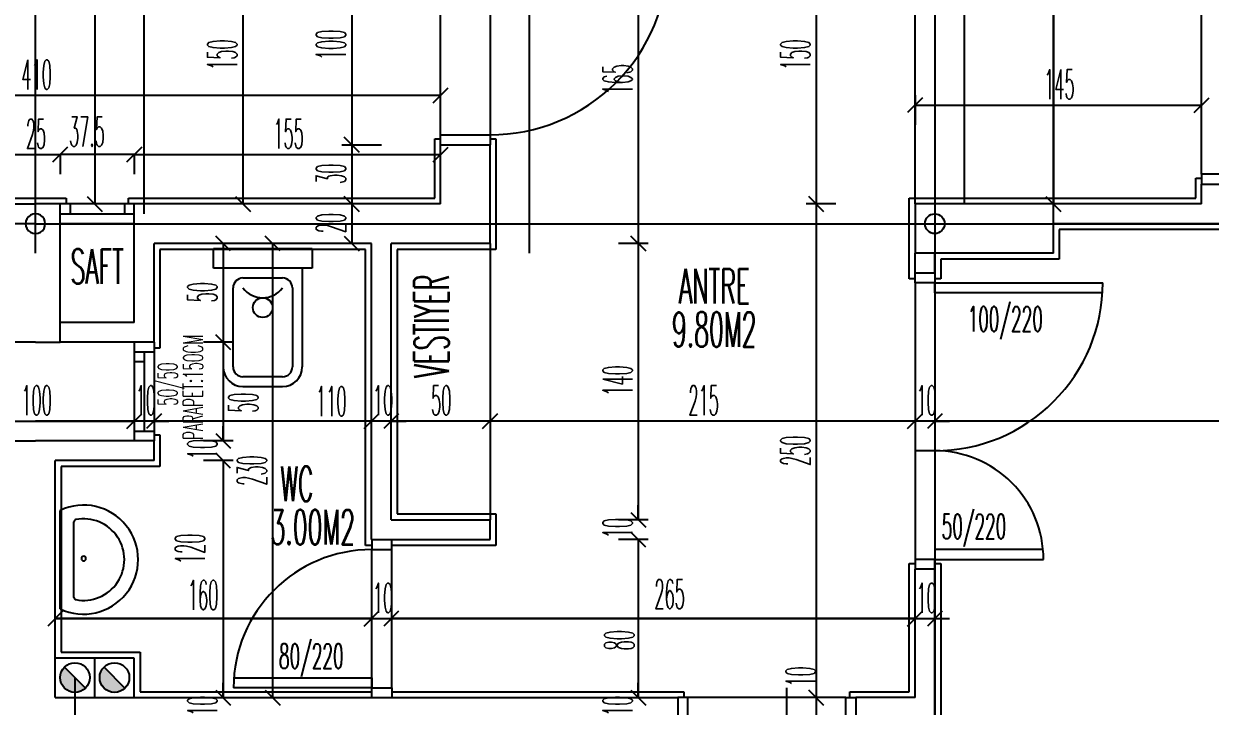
# Model space of a CAD drawing. Extents: x 78 to 306, y -397 to 18.
# Drawn here: x 272.696 to 272.816, y -396.6604 to -396.5913 of the extents above; entities that cross this region are included whole.
import ezdxf

# ---------------------------------------------------------------- set-up
doc = ezdxf.new("R2010")
doc.units = 0
doc.header["$LTSCALE"] = 0.5
doc.header["$MEASUREMENT"] = 0
doc.linetypes.add('DASHDOT2', pattern=[0.5, 0.25, -0.125, 0, -0.125])
doc.linetypes.add('DOT2', pattern=[0.125, 0, -0.125])
doc.layers.get('0').update_dxf_attribs({"linetype": 'CONTINUOUS'})
for name, color, linetype in [('AKS', 5, 'DASHDOT2'), ('ASHADE', 7, 'CONTINUOUS'), ('DUVAR', 6, 'CONTINUOUS'), ('IZDUSUM', 2, 'DOT2'), ('KAPI', 1, 'CONTINUOUS'), ('KOLON', 4, 'CONTINUOUS'), ('MERDIVEN', 3, 'CONTINUOUS'), ('OLCU', 31, 'CONTINUOUS'), ('SIVA', 7, 'CONTINUOUS'), ('TEFRIS', 11, 'CONTINUOUS')]:
    doc.layers.add(name, color=color, linetype=linetype)
doc.styles.add('ICMEKAN', font='romans.shx', dxfattribs={"width": 0.55, "height": 0.2})
doc.styles.add('OLCU', font='romans.shx', dxfattribs={"width": 0.6, "height": 0.125})
doc.styles.add('OLCUIC', font='ROMANS.SHX', dxfattribs={"width": 0.4, "height": 0.15})

msp = doc.modelspace()

# ---------------------------------------------------------------- hatches: boundary and pattern name
at = {"layer": 'MERDIVEN'}
for points in [[(272.7022046021038, -396.6585907255919), (272.7000832817602, -396.6564694052483, 0.1989123673796376), (272.6996439419321, -396.6575300654201, 0.6681786379193642)], [(272.7062046021038, -396.6585907255915), (272.7040832817602, -396.6564694052479, 0.1989123673796376), (272.703643941932, -396.6575300654197, 0.6681786379193642)]]:
    msp.add_hatch(color=256, dxfattribs=at).paths.add_polyline_path(points)

# ---------------------------------------------------------------- linework, layer by layer
at = {"color": 0, "linetype": 'ByBlock'}
for p, q in [((272.737393941935, -396.5993098737721), (272.738893941935, -396.5978098737721)), ((272.786893941935, -396.5988098737721), (272.785393941935, -396.6003098737721)), ((272.814393941935, -396.6003098737721), (272.815893941935, -396.5988098737721)), ((272.729893941935, -396.6043098737721), (272.728393941935, -396.6028098737721)), ((272.728393941935, -396.6028098737721), (272.729893941935, -396.6043098737721)), ((272.7003939419353, -396.6038098737721), (272.6988939419353, -396.6053098737721)), ((272.6988939419353, -396.6053098737721), (272.7003939419353, -396.6038098737721)), ((272.7063939419353, -396.6053098737721), (272.7078939419353, -396.6038098737721)), ((272.707893941935, -396.6038098737721), (272.706393941935, -396.6053098737721)), ((272.737393941935, -396.6053098737721), (272.738893941935, -396.6038098737721)), ((272.702393941935, -396.6088098737721), (272.703893941935, -396.6103098737721)), ((272.717393941935, -396.6088098737721), (272.718893941935, -396.6103098737721)), ((272.729893941935, -396.6103098737721), (272.728393941935, -396.6088098737721)), ((272.728393941935, -396.6088098737721), (272.729893941935, -396.6103098737721)), ((272.776893941935, -396.6103098737721), (272.775393941935, -396.6088098737721)), ((272.775393941935, -396.6088098737721), (272.776893941935, -396.6103098737721)), ((272.799393941935, -396.6088098737721), (272.800893941935, -396.6103098737721)), ((272.799393941935, -396.6088098737721), (272.800893941935, -396.6103098737721)), ((272.716893941935, -396.6143098737721), (272.715393941935, -396.6128098737721)), ((272.721893941935, -396.6143098737721), (272.720393941935, -396.6128098737721)), ((272.728393941935, -396.6128098737721), (272.729893941935, -396.6143098737721)), ((272.758893941935, -396.6143098737721), (272.757393941935, -396.6128098737721)), ((272.757393941935, -396.6128098737721), (272.758893941935, -396.6143098737721)), ((272.716893941935, -396.6243098737721), (272.715393941935, -396.6228098737721)), ((272.715393941935, -396.6228098737721), (272.716893941935, -396.6243098737721)), ((272.706393941935, -396.6323098737721), (272.707893941935, -396.6308098737721)), ((272.706393941935, -396.6323098737721), (272.707893941935, -396.6308098737721)), ((272.709893941935, -396.6308098737721), (272.708393941935, -396.6323098737721)), ((272.709893941935, -396.6308098737721), (272.708393941935, -396.6323098737721)), ((272.730393941935, -396.6323098737721), (272.731893941935, -396.6308098737721)), ((272.730393941935, -396.6323098737721), (272.731893941935, -396.6308098737721)), ((272.733893941935, -396.6308098737721), (272.732393941935, -396.6323098737721)), ((272.733893941935, -396.6308098737721), (272.732393941935, -396.6323098737721)), ((272.742393941935, -396.6323098737721), (272.743893941935, -396.6308098737721)), ((272.743893941935, -396.6308098737721), (272.742393941935, -396.6323098737721)), ((272.785393941935, -396.6323098737721), (272.786893941935, -396.6308098737721)), ((272.785393941935, -396.6323098737721), (272.786893941935, -396.6308098737721)), ((272.788893941935, -396.6308098737721), (272.787393941935, -396.6323098737721)), ((272.788893941935, -396.6308098737721), (272.787393941935, -396.6323098737721)), ((272.715393941935, -396.6328098737721), (272.716893941935, -396.6343098737721)), ((272.715393941935, -396.6328098737721), (272.716893941935, -396.6343098737721)), ((272.716893941935, -396.6363098737721), (272.715393941935, -396.6348098737721)), ((272.716893941935, -396.6363098737721), (272.715393941935, -396.6348098737721)), ((272.757393941935, -396.6408098737721), (272.758893941935, -396.6423098737721)), ((272.757393941935, -396.6408098737721), (272.758893941935, -396.6423098737721)), ((272.758893941935, -396.6443098737721), (272.757393941935, -396.6428098737721)), ((272.758893941935, -396.6443098737721), (272.757393941935, -396.6428098737721)), ((272.699893941935, -396.6508098737721), (272.698393941935, -396.6523098737721)), ((272.730393941935, -396.6523098737721), (272.731893941935, -396.6508098737721)), ((272.730393941935, -396.6523098737721), (272.731893941935, -396.6508098737721)), ((272.733893941935, -396.6508098737721), (272.732393941935, -396.6523098737721)), ((272.733893941935, -396.6508098737721), (272.732393941935, -396.6523098737721)), ((272.785393941935, -396.6523098737721), (272.786893941935, -396.6508098737721)), ((272.785393941935, -396.6523098737721), (272.786893941935, -396.6508098737721)), ((272.788893941935, -396.6508098737721), (272.787393941935, -396.6523098737721)), ((272.715393941935, -396.6588098737721), (272.716893941935, -396.6603098737721)), ((272.715393941935, -396.6588098737721), (272.716893941935, -396.6603098737721)), ((272.720393941935, -396.6588098737721), (272.721893941935, -396.6603098737721)), ((272.757393941935, -396.6588098737721), (272.758893941935, -396.6603098737721)), ((272.757393941935, -396.6588098737721), (272.758893941935, -396.6603098737721)), ((272.776893941935, -396.6603098737721), (272.775393941935, -396.6588098737721)), ((272.775393941935, -396.6588098737721), (272.776893941935, -396.6603098737721))]:
    msp.add_line(p, q, dxfattribs=at)
at = {"layer": 'AKS'}
for p, q in [((272.6971439419353, -396.8395598737721), (272.6971439419353, -396.3515598737721)), ((272.7471439419353, -396.8395598737721), (272.7471439419353, -396.3515598737721)), ((272.7881439419353, -396.3515598737721), (272.7881439419353, -396.8395598737721)), ((272.7081439419353, -396.8355598737721), (272.7081439419353, -396.3555598737721)), ((272.7761439419353, -396.3555598737721), (272.7761439419353, -396.8355598737721)), ((272.6971439419353, -396.6115598737721), (272.4011439419361, -396.6115598737721)), ((272.6971439419353, -396.6115598737721), (272.9931439419346, -396.6115598737721))]:
    msp.add_line(p, q, dxfattribs=at)
at = {"layer": 'ASHADE'}
msp.add_circle((272.7881439419353, -396.6115598737721), 0.0009999999999999432, dxfattribs=at)
for start, end in [(89.99999999951147, 270.0000000004885), (269.9999999995114, 90.00000000048854)]:
    msp.add_arc((272.6971439419353, -396.6115598737721), 0.0009999999999999432, start, end, dxfattribs=at)
at = {"layer": 'DUVAR'}
for p, q in [((272.7381439419354, -396.609559873776), (272.7381439419354, -396.6035598737751)), ((272.7381439419354, -396.6035598737751), (272.7431439419354, -396.6035598737751)), ((272.7431439419348, -396.6135598737757), (272.7431439419348, -396.6035598737751)), ((272.8151439419352, -396.6095598737759), (272.8151439419352, -396.6075598737754)), ((272.8151439419353, -396.6075598737754), (272.8171439419352, -396.6075598737759)), ((272.7381439419354, -396.609559873776), (272.7071439419353, -396.609559873776)), ((272.7071439419353, -396.6215598737757), (272.7071439419353, -396.609559873776)), ((272.8151439419352, -396.6095598737759), (272.8001439419353, -396.6095598737759)), ((272.8731439419353, -396.611559873776), (272.8001439419353, -396.6115598737758)), ((272.7311439419354, -396.6135598737757), (272.7091439419353, -396.6135598737757)), ((272.7091439419353, -396.6235598737757), (272.7091439419353, -396.6135598737757)), ((272.7311439419354, -396.6435598737758), (272.7311439419354, -396.6135598737757)), ((272.7431439419348, -396.6135598737757), (272.7331439419348, -396.6135598737757)), ((272.7331439419348, -396.6415598737758), (272.7331439419348, -396.6135598737757)), ((272.7861439419351, -396.6165598737758), (272.7861439419351, -396.6145598737721)), ((272.7881439419355, -396.6165598737754), (272.7881439419355, -396.6145598737721)), ((272.7881439419355, -396.6165598737754), (272.7861439419351, -396.6165598737758)), ((272.7071439419353, -396.6215598737757), (272.6996439419353, -396.6215598737757)), ((272.7091439419353, -396.6235598737757), (272.6996439419353, -396.6235598737757)), ((272.6851439419353, -396.6335598737757), (272.6971439419353, -396.6335598737757)), ((272.7091439419353, -396.6335598737757), (272.6971439419353, -396.6335598737757)), ((272.7091439419353, -396.6355598737757), (272.7091439419353, -396.6335598737757)), ((272.6991439419351, -396.6595598737758), (272.6991439419349, -396.6355598737757)), ((272.7091439419353, -396.6355598737757), (272.6991439419349, -396.6355598737757)), ((272.7331439419348, -396.6415598737758), (272.7431439419348, -396.6415598737758)), ((272.7431439419348, -396.6435598737758), (272.7431439419348, -396.6415598737758)), ((272.7311439419354, -396.6435598737758), (272.7431439419348, -396.6435598737758)), ((272.7861439419351, -396.6595598737763), (272.7861439419351, -396.6465598737757)), ((272.7881439419355, -396.6465598737757), (272.7861439419351, -396.6465598737757)), ((272.7881439419355, -396.7135598737772), (272.7881439419355, -396.6465598737757)), ((272.7071439419283, -396.6555598737719), (272.6991439419322, -396.6555598737721)), ((272.7031439419327, -396.6595300654199), (272.7031439419327, -396.6555598737718)), ((272.7071439419328, -396.6595300654199), (272.7071439419325, -396.6555598737715)), ((272.6991439419351, -396.6595598737758), (272.7621439419361, -396.6595598737758)), ((272.7621439419361, -396.6595598737761), (272.7621439419361, -396.6615598737759)), ((272.7801439419354, -396.6595598737761), (272.780143941936, -396.6615598737759)), ((272.7861439419351, -396.6595598737763), (272.7801439419345, -396.6595598737761))]:
    msp.add_line(p, q, dxfattribs=at)
at = {"layer": 'IZDUSUM', "ltscale": 0.6}
for p, q in [((272.7861439419351, -396.609559873776), (272.7861439419354, -396.5795598737757)), ((272.791143941935, -396.609559873776), (272.7911439419354, -396.5795598737758))]:
    msp.add_line(p, q, dxfattribs=at)
at = {"layer": 'KAPI', "ltscale": 1.4}
for p, q in [((272.7381439419357, -396.602559873775), (272.7381439419357, -396.5845598737752)), ((272.7431439419357, -396.5855598737749), (272.7431439419357, -396.602559873775)), ((272.8151439419359, -396.6065598737753), (272.8151439419359, -396.5885598737752)), ((272.788143941935, -396.6175598737721), (272.788143941935, -396.6455598737721)), ((272.709143941935, -396.6245598737721), (272.707143941935, -396.6245598737721)), ((272.708143941935, -396.6245598737721), (272.708143941935, -396.6325598737721)), ((272.708143941935, -396.6255598737721), (272.707143941935, -396.6255598737721)), ((272.708143941935, -396.6315598737721), (272.707143941935, -396.6315598737721)), ((272.707143941935, -396.6325598737721), (272.709143941935, -396.6325598737721)), ((272.7011439419352, -396.6575598737724), (272.7011439419352, -396.6635272823635))]:
    msp.add_line(p, q, dxfattribs=at)
at = {"layer": 'KAPI'}
for p, q in [((272.7381439419354, -396.602559873775), (272.7431439419351, -396.6025598737754)), ((272.7381439419354, -396.6035598737751), (272.7381439419354, -396.602559873775)), ((272.7381439419354, -396.602559873775), (272.7431439419351, -396.6025598737754)), ((272.7381439419354, -396.6035598737751), (272.7381439419354, -396.602559873775)), ((272.7381439419354, -396.602559873775), (272.7431439419351, -396.6025598737754)), ((272.7381439419354, -396.6035598737751), (272.7381439419354, -396.602559873775)), ((272.7431439419351, -396.6025598737754), (272.7431439419351, -396.6035598737754)), ((272.7431439419351, -396.6025598737754), (272.7431439419351, -396.6035598737754)), ((272.7431439419351, -396.6025598737754), (272.7431439419351, -396.6035598737754)), ((272.8171439419357, -396.6065598737753), (272.8151439419359, -396.6065598737753)), ((272.8151439419359, -396.6065598737753), (272.8151439419359, -396.6075598737751)), ((272.7071439419353, -396.6095598737721), (272.6996439419353, -396.6095598737721)), ((272.7006439419353, -396.6095598737721), (272.7006439419353, -396.6105598737721)), ((272.7061439419353, -396.6095598737721), (272.7061439419353, -396.6105598737721)), ((272.6996439419353, -396.6105598737721), (272.7071439419353, -396.6105598737721)), ((272.7071439419353, -396.6115598737721), (272.6996439419353, -396.6115598737721)), ((272.7861439419351, -396.6175598737755), (272.7861439419351, -396.6165598737758)), ((272.7881439419352, -396.6165598737758), (272.7881439419352, -396.6175598737755)), ((272.7881439419352, -396.6175598737755), (272.7861439419351, -396.6175598737755)), ((272.7861439419351, -396.6175598737761), (272.7861439419351, -396.6455598737763)), ((272.7881439419352, -396.6175598737755), (272.8051439419353, -396.6175598737755)), ((272.7881439419352, -396.6185598737756), (272.7881439419352, -396.6175598737755)), ((272.8051145046838, -396.6185598737758), (272.7881439419352, -396.6185598737756)), ((272.7071439419384, -396.6235598737705), (272.7071439419383, -396.6335598737732)), ((272.7091439419384, -396.6235598737705), (272.7091439419384, -396.6335598737732)), ((272.7881439419384, -396.6345598737753), (272.7861439419377, -396.6345598737756)), ((272.7311886544641, -396.6435598737686), (272.7311886544641, -396.6445598737683)), ((272.7311886544641, -396.6445598737683), (272.7331886544642, -396.6445598737683)), ((272.7311886544645, -396.6585598737682), (272.7311886544642, -396.6445598737683)), ((272.7331886544642, -396.6445598737683), (272.7331886544641, -396.6435598737685)), ((272.7331886544645, -396.6585598737682), (272.7331886544642, -396.6445598737683)), ((272.7990983930854, -396.6445598737771), (272.7881439419352, -396.6445598737768)), ((272.7881439419352, -396.6445598737768), (272.7881439419352, -396.6455598737768)), ((272.7881439419352, -396.6455598737768), (272.7861439419351, -396.6455598737768)), ((272.7861439419351, -396.6455598737768), (272.7861439419351, -396.6465598737766)), ((272.7881439419352, -396.6455598737768), (272.7991439419352, -396.6455598737768)), ((272.7881439419352, -396.6465598737766), (272.7881439419352, -396.6455598737768)), ((272.7172244144206, -396.6575598737688), (272.7311886544643, -396.6575598737683)), ((272.7311886544643, -396.6575598737683), (272.7311886544643, -396.6585598737683)), ((272.7311886544643, -396.6585598737683), (272.7171886544644, -396.6585598737686)), ((272.7311886544643, -396.6585598737683), (272.7331886544645, -396.6585598737682)), ((272.7311886544643, -396.6595598737683), (272.7311886544643, -396.6585598737683)), ((272.7331886544645, -396.6585598737682), (272.7331886544645, -396.6595598737683)), ((272.7631439419353, -396.6595598737767), (272.7621439419352, -396.6595598737767)), ((272.7631439419353, -396.6615598737765), (272.7631439419353, -396.6595598737767)), ((272.7791439419353, -396.6595598737767), (272.7631439419353, -396.6595598737767)), ((272.7791439419353, -396.6615598737765), (272.7791439419353, -396.6595598737767)), ((272.7791439419353, -396.6595598737767), (272.7801439419351, -396.6595598737767))]:
    msp.add_line(p, q, dxfattribs=at)
for centre, radius, start, end in [((272.7431439419357, -396.5845598737752), 0.01799999999988273, 269.9999999983715, 0), ((272.7881439419352, -396.6175598737761), 0.01700000000011642, 270, 1.628443996910802e-09), ((272.7881439419352, -396.6455598737763), 0.01100000000005821, 359.9999999967431, 90), ((272.7311886544643, -396.6585598737683), 0.0139999999999452, 90.00000000113991, 180.0000000011399)]:
    msp.add_arc(centre, radius, start, end, dxfattribs=at)
at = {"layer": 'KOLON'}
for p, q in [((272.6946439419353, -396.6095598737721), (272.6971439419353, -396.6095598737721)), ((272.6996439419353, -396.6095598737721), (272.6971439419353, -396.6095598737721)), ((272.6996439419353, -396.6235598737721), (272.6996439419353, -396.6095598737721)), ((272.8001439419353, -396.6095598737721), (272.7861439419353, -396.6095598737721)), ((272.7861439419353, -396.6095598737721), (272.7861439419353, -396.6145598737721)), ((272.8001439419353, -396.6145598737721), (272.8001439419353, -396.6095598737721)), ((272.8001439419353, -396.6145598737721), (272.7861439419353, -396.6145598737721)), ((272.6971439419353, -396.6235598737721), (272.6946439419353, -396.6235598737721)), ((272.6971439419353, -396.6235598737721), (272.6996439419353, -396.6235598737721))]:
    msp.add_line(p, q, dxfattribs=at)
at = {"layer": 'MERDIVEN'}
for p, q in [((272.7022046021038, -396.6585907255919), (272.7000832817602, -396.6564694052483)), ((272.7062046021038, -396.6585907255915), (272.7040832817602, -396.6564694052479))]:
    msp.add_line(p, q, dxfattribs=at)
for centre in [(272.7011439419317, -396.6575300654201), (272.7051439419317, -396.6575300654197)]:
    msp.add_circle(centre, 0.0015, dxfattribs=at)
at = {"layer": 'OLCU', "ltscale": 1.4}
for p, q in [((272.800143941935, -396.6125598737721), (272.800143941935, -396.4235598737721)), ((272.703143941935, -396.4905598737721), (272.703143941935, -396.6095598737721)), ((272.800143941935, -396.5115598737721), (272.800143941935, -396.6095598737721)), ((272.800143941935, -396.5115598737721), (272.800143941935, -396.6095598737721)), ((272.718143941935, -396.5795598737721), (272.718143941935, -396.6095598737721)), ((272.776143941935, -396.5795598737721), (272.776143941935, -396.6095598737721)), ((272.758143941935, -396.5805598737721), (272.758143941935, -396.6135598737721)), ((272.729143941935, -396.5835598737721), (272.729143941935, -396.6035598737721)), ((272.656143941935, -396.5985598737721), (272.738143941935, -396.5985598737721)), ((272.786143941935, -396.5985598737721), (272.786143941935, -396.6015598737721)), ((272.786143941935, -396.5995598737721), (272.815143941935, -396.5995598737721)), ((272.728143941935, -396.6035598737721), (272.732143941935, -396.6035598737721)), ((272.729143941935, -396.6035598737721), (272.729143941935, -396.6095598737721)), ((272.6946439419353, -396.6045598737721), (272.6996439419353, -396.6045598737721)), ((272.6996439419354, -396.6045598737721), (272.6996439419354, -396.6065598737721)), ((272.7071439419353, -396.6045598737721), (272.6996439419353, -396.6045598737721)), ((272.7071439419354, -396.6045598737721), (272.7071439419354, -396.6065598737721)), ((272.707143941935, -396.6045598737721), (272.738143941935, -396.6045598737721)), ((272.729143941935, -396.6095598737721), (272.729143941935, -396.6135598737721)), ((272.778143941935, -396.6095598737721), (272.775143941935, -396.6095598737721)), ((272.776143941935, -396.6095598737721), (272.776143941935, -396.6595598737721)), ((272.716143941935, -396.6135598737721), (272.716143941935, -396.6235598737721)), ((272.721143941935, -396.6135598737721), (272.721143941935, -396.6595598737721)), ((272.759143941935, -396.6135598737721), (272.756143941935, -396.6135598737721)), ((272.758143941935, -396.6135598737721), (272.758143941935, -396.6415598737721)), ((272.717143941935, -396.6235598737721), (272.714143941935, -396.6235598737721)), ((272.716143941935, -396.6235598737721), (272.716143941935, -396.6335598737721)), ((272.468143941935, -396.6315598737721), (272.697143941935, -396.6315598737721)), ((272.687143941935, -396.6315598737721), (272.707143941935, -396.6315598737721)), ((272.926143941935, -396.6315598737721), (272.697143941935, -396.6315598737721)), ((272.707143941935, -396.6315598737721), (272.705643941935, -396.6315598737721)), ((272.709143941935, -396.6315598737721), (272.710643941935, -396.6315598737721)), ((272.731143941935, -396.6315598737721), (272.709143941935, -396.6315598737721)), ((272.716143941935, -396.6335598737721), (272.716143941935, -396.6320598737721)), ((272.731143941935, -396.6315598737721), (272.729643941935, -396.6315598737721)), ((272.733143941935, -396.6315598737721), (272.734643941935, -396.6315598737721)), ((272.743143941935, -396.6315598737721), (272.733143941935, -396.6315598737721)), ((272.786143941935, -396.6315598737721), (272.743143941935, -396.6315598737721)), ((272.786143941935, -396.6315598737721), (272.784643941935, -396.6315598737721)), ((272.788143941935, -396.6315598737721), (272.789643941935, -396.6315598737721)), ((272.917143941935, -396.6315598737721), (272.788143941935, -396.6315598737721)), ((272.717143941935, -396.6335598737721), (272.714143941935, -396.6335598737721)), ((272.717143941935, -396.6355598737721), (272.714143941935, -396.6355598737721)), ((272.716143941935, -396.6355598737721), (272.716143941935, -396.6595598737721)), ((272.716143941935, -396.6355598737721), (272.716143941935, -396.6370598737721)), ((272.758143941935, -396.6415598737721), (272.758143941935, -396.6400598737721)), ((272.759143941935, -396.6415598737721), (272.756143941935, -396.6415598737721)), ((272.759143941935, -396.6435598737721), (272.756143941935, -396.6435598737721)), ((272.758143941935, -396.6435598737721), (272.758143941935, -396.6595598737721)), ((272.758143941935, -396.6435598737721), (272.758143941935, -396.6450598737721)), ((272.699143941935, -396.6515598737721), (272.789143941935, -396.6515598737721)), ((272.731143941935, -396.6515598737721), (272.699143941935, -396.6515598737721)), ((272.731143941935, -396.6515598737721), (272.729643941935, -396.6515598737721)), ((272.733143941935, -396.6515598737721), (272.734643941935, -396.6515598737721)), ((272.786143941935, -396.6515598737721), (272.733143941935, -396.6515598737721)), ((272.786143941935, -396.6515598737721), (272.784643941935, -396.6515598737721)), ((272.788143941935, -396.6515598737721), (272.789643941935, -396.6515598737721)), ((272.716143941935, -396.6595598737721), (272.716143941935, -396.6580598737721)), ((272.758143941935, -396.6595598737721), (272.758143941935, -396.6580598737721)), ((272.773143941935, -396.6585598737721), (272.773143941935, -396.7545598737721)), ((272.776143941935, -396.6595598737721), (272.776143941935, -396.6615598737721))]:
    msp.add_line(p, q, dxfattribs=at)
at = {"layer": 'SIVA', "ltscale": 1.4}
for p, q in [((272.7375439419354, -396.608959873776), (272.7375439419354, -396.6029598737751)), ((272.7375439419354, -396.6029598737751), (272.7381439419354, -396.6029598737751)), ((272.7431439419351, -396.6029598737751), (272.7437439419348, -396.6029598737751)), ((272.7437439419348, -396.6029598737751), (272.7437439419348, -396.6141598737757)), ((272.8145439419351, -396.6089598737758), (272.8145439419351, -396.6069598737752)), ((272.8145439419351, -396.6069598737752), (272.8151439419359, -396.6069598737753)), ((272.6940439419353, -396.6089598737721), (272.6971439419353, -396.6089598737721)), ((272.6971439419353, -396.6089598737721), (272.7002439419353, -396.6089598737721)), ((272.7002439419353, -396.6089598737721), (272.7002439419353, -396.6095598737721)), ((272.7065439419353, -396.6095598737721), (272.7065439419353, -396.608959873776)), ((272.7065439419353, -396.608959873776), (272.7375439419354, -396.608959873776)), ((272.785543941935, -396.6145598737721), (272.7855439419354, -396.6089598737721)), ((272.7855439419354, -396.6089598737721), (272.8001439419353, -396.6089598737721)), ((272.8001439419353, -396.6089598737721), (272.8145439419351, -396.6089598737758)), ((272.8725439419353, -396.612159873776), (272.8007439419353, -396.6121598737759)), ((272.8007439419353, -396.6121598737759), (272.8007439419353, -396.6151598737721)), ((272.7305439419354, -396.6141598737757), (272.7097439419353, -396.6141598737757)), ((272.7097439419353, -396.6141598737757), (272.7097439419353, -396.6241598737757)), ((272.7305439419354, -396.6441598737758), (272.7305439419354, -396.6141598737757)), ((272.7437439419348, -396.6141598737757), (272.7337439419348, -396.6141598737757)), ((272.7337439419348, -396.6141598737757), (272.7337439419348, -396.6409598737758)), ((272.785543941935, -396.6171598737758), (272.785543941935, -396.6145598737721)), ((272.8007439419353, -396.6151598737721), (272.7887439419354, -396.6151598737721)), ((272.7887439419354, -396.6151598737721), (272.7887439419354, -396.6171598737754)), ((272.7861439419351, -396.6171598737757), (272.785543941935, -396.6171598737758)), ((272.7887439419354, -396.6171598737754), (272.7881439419352, -396.6171598737754)), ((272.7097439419353, -396.6241598737757), (272.7091439419384, -396.6241598737757)), ((272.7091439419384, -396.6329598737757), (272.7097439419353, -396.6329598737757)), ((272.7097439419353, -396.6329598737757), (272.7097439419353, -396.6361598737757)), ((272.7097439419353, -396.6361598737757), (272.699743941935, -396.6361598737757)), ((272.699743941935, -396.6361598737757), (272.6997439419351, -396.654959873772)), ((272.7337439419348, -396.6409598737758), (272.7437439419348, -396.6409598737758)), ((272.7437439419348, -396.6409598737758), (272.7437439419348, -396.6441598737758)), ((272.7311886544641, -396.6441598737758), (272.7305439419354, -396.6441598737758)), ((272.7437439419348, -396.6441598737758), (272.7331886544642, -396.6441598737758)), ((272.785543941935, -396.6589598737763), (272.785543941935, -396.6459598737757)), ((272.785543941935, -396.6459598737757), (272.7861439419351, -396.6459598737757)), ((272.7881439419352, -396.6459598737757), (272.7887439419354, -396.6459598737757)), ((272.7887439419354, -396.6459598737757), (272.7887439419354, -396.7129598737772)), ((272.6997439419351, -396.654959873772), (272.7077439419324, -396.6549598737719)), ((272.7077439419324, -396.6549598737719), (272.7077439419327, -396.6589598737758)), ((272.7077439419327, -396.6589598737758), (272.7311886544643, -396.6589598737758)), ((272.7331886544645, -396.6589598737758), (272.7627439419361, -396.6589598737758)), ((272.7627439419361, -396.6589598737758), (272.7627439419361, -396.6595598737767)), ((272.7795439419354, -396.6595598737767), (272.7795439419352, -396.6589598737761)), ((272.7795439419352, -396.6589598737761), (272.785543941935, -396.6589598737763))]:
    msp.add_line(p, q, dxfattribs=at)
at = {"layer": 'TEFRIS'}
for p, q in [((272.715143941937, -396.6140598737703), (272.7251439419369, -396.6140598737703)), ((272.715143941937, -396.6160598737704), (272.715143941937, -396.6140598737703)), ((272.7251439419369, -396.6140598737703), (272.7251439419369, -396.6160598737704)), ((272.7431439419348, -396.6135598737757), (272.7431439419348, -396.6415598737758)), ((272.7251439419369, -396.6160598737704), (272.715143941937, -396.6160598737704)), ((272.716143941937, -396.6160598737704), (272.716143941937, -396.6260598737704)), ((272.7241439419372, -396.6160598737704), (272.7241439419372, -396.6260598737704)), ((272.7171439419371, -396.6260598737704), (272.7171439419371, -396.6180598737706)), ((272.7181439419371, -396.6170598737705), (272.7221439419371, -396.6170598737705)), ((272.7231439419371, -396.6180598737706), (272.7231439419371, -396.6260598737704)), ((272.7221439419371, -396.6270598737705), (272.7181439419371, -396.6270598737705)), ((272.7181439419371, -396.6280598737706), (272.7221439419371, -396.6280598737706)), ((272.6996439419348, -396.6505700704203), (272.6996439419348, -396.6405910677623)), ((272.7010349743516, -396.649408316747), (272.7010349743516, -396.6417528214354))]:
    msp.add_line(p, q, dxfattribs=at)
msp.add_circle((272.720143941937, -396.6200598737695), 0.0009999999999990906, dxfattribs=at)
for centre, radius, start, end in [((272.7181439419371, -396.6180598737697), 0.001, 90, 180), ((272.720143941937, -396.6165598737695), 0.002499999999999375, 216.8698976460394, 323.1301023539606), ((272.7221439419371, -396.6180598737697), 0.001, 0, 90), ((272.7181439419371, -396.6260598737696), 0.002, 180, 270), ((272.7181439419371, -396.6260598737696), 0.001, 180, 270), ((272.7221439419371, -396.6260598737696), 0.002, 270, 0), ((272.7221439419371, -396.6260598737696), 0.001, 270, 0), ((272.7020100855104, -396.6455805690905), 0.005522115440103586, 244.6285478708977, 115.3714521291023), ((272.7012668130881, -396.6417528214351), 0.0002318387361393612, 100.9889460952594, 180), ((272.7020100855104, -396.6455805690905), 0.004131083023267418, 259.0110539047405, 100.9889460952594), ((272.7020277875486, -396.6454776011445), 0.0002318387361393151, 0, 180), ((272.7020277875486, -396.6454776011445), 0.0002318387361393151, 180, 0), ((272.7012668130881, -396.6494083167467), 0.0002318387361393612, 180, 259.0110539047405)]:
    msp.add_arc(centre, radius, start, end, dxfattribs=at)

# ---------------------------------------------------------------- texts
at = {"layer": 'KAPI', "style": 'OLCU', "width": 0.5}
for s, p in [('100/220', (272.7914688359035, -396.6224629670704)), ('50/220', (272.7888378835225, -396.6434629670704)), ('80/220', (272.7217851304712, -396.6566040274229))]:
    msp.add_text(s, height=0.002499999999999999, rotation=1.791288396601882e-09, dxfattribs=at).set_placement(p)
at = {"layer": 'KAPI', "linetype": 'Continuous', "style": 'ICMEKAN', "width": 0.5}
for s, p in [('PARAPET:150CM', (272.7140960347606, -396.6334576883705)), ('50/50', (272.7115249093251, -396.6300019880592))]:
    msp.add_text(s, height=0.002, rotation=90, dxfattribs=at).set_placement(p)
at = {"layer": 'MERDIVEN', "linetype": 'ByBlock', "style": 'OLCU', "width": 0.5}
for s, p in [('SAFT', (272.7006912668215, -396.6176350227485)), ('ANTRE', (272.762242806856, -396.6196308359514)), ('9.80M2', (272.7615523306657, -396.6240308359514)), ('WC', (272.7219085663851, -396.6396457268108)), ('3.00M2', (272.7209323759091, -396.6440457268109))]:
    msp.add_text(s, height=0.0035, dxfattribs=at).set_placement(p)
msp.add_text('VESTIYER', height=0.0035, rotation=90, dxfattribs=at).set_placement((272.738965282391, -396.627145570059))
at = {"layer": 'OLCU', "style": 'OLCUIC', "width": 0.4}
for s, p in [('100', (272.728543941935, -396.5949884452007)), ('150', (272.717543941935, -396.5959884452006)), ('150', (272.775543941935, -396.5959884452006)), ('165', (272.757543941935, -396.5984884452006)), ('30', (272.728543941935, -396.6075313023435)), ('20', (272.728543941935, -396.6125313023435)), ('50', (272.715543941935, -396.6195313023435)), ('140', (272.757543941935, -396.6289884452007)), ('50', (272.7196752579897, -396.6307151646046)), ('10', (272.715543941935, -396.6354170166292)), ('250', (272.775543941935, -396.636102730915)), ('230', (272.720543941935, -396.638102730915)), ('10', (272.757543941935, -396.6434170166292)), ('120', (272.7142835528925, -396.6460313162514)), ('80', (272.7577222746207, -396.6547755235764)), ('10', (272.7760732614601, -396.6584477017789)), ('10', (272.715543941935, -396.6614170166292)), ('10', (272.757543941935, -396.6614170166292))]:
    msp.add_text(s, height=0.003, rotation=90, dxfattribs=at).set_placement(p)
for s, p in [('410', (272.6957153705064, -396.5979598737721)), ('145', (272.7992153705064, -396.5989598737721)), ('25', (272.6961725133639, -396.6039598737721)), ('37.5', (272.7005531075196, -396.6037524593305)), ('155', (272.7212153705065, -396.6039598737721)), ('100', (272.6957153705064, -396.6309598737721)), ('10', (272.7072867990779, -396.6309598737721)), ('110', (272.7255331180329, -396.6310476731221)), ('10', (272.7312867990778, -396.6309598737721)), ('50', (272.7371725133636, -396.6309598737721)), ('215', (272.7632153705064, -396.6309598737721)), ('10', (272.7862867990779, -396.6309598737721)), ('160', (272.7125705151951, -396.6506732894022)), ('10', (272.7312867990778, -396.6509598737721)), ('265', (272.7597713378004, -396.6505779844035)), ('10', (272.7862867990779, -396.6509598737721))]:
    msp.add_text(s, height=0.003, dxfattribs=at).set_placement(p)

doc.saveas('drawing.dxf')
